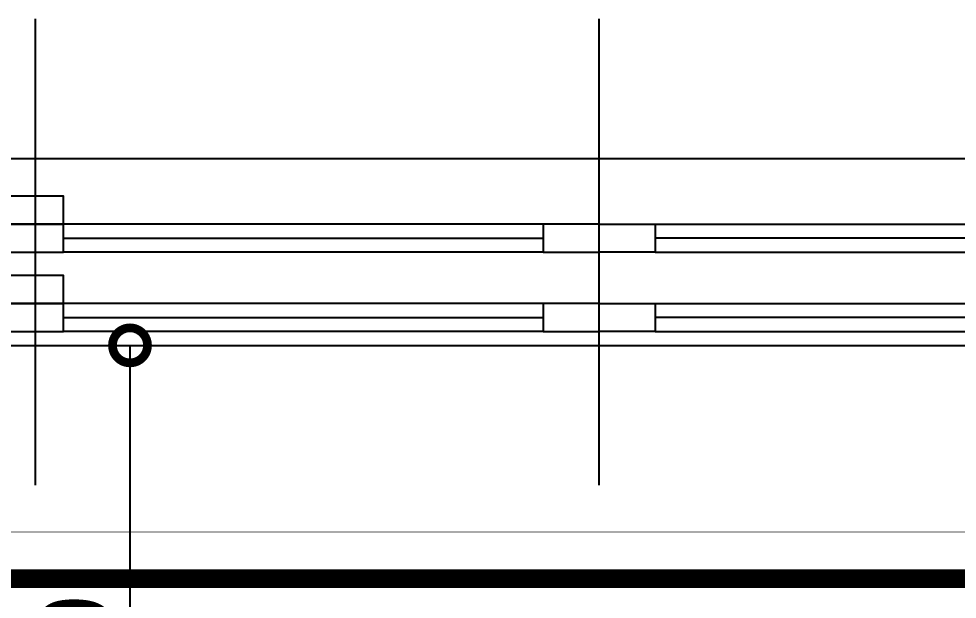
# Model space of a CAD drawing. Header units: inches. Extents: x -4181 to 116552, y 25636 to 44656.
# Drawn here: x 48543 to 49548, y 39654 to 40276 of the extents above; entities that cross this region are included whole.
import ezdxf

# ---------------------------------------------------------------- set-up
doc = ezdxf.new("R2010")
doc.units = ezdxf.units.IN
doc.header["$LTSCALE"] = 50
doc.header["$MEASUREMENT"] = 0
doc.linetypes.add('HIDDEN', pattern=[0.375, 0.25, -0.125])
for name, color, linetype in [('07-dim wal', 5, 'Continuous'), ('6fur', 6, 'Continuous'), ('CEIL-LIGHT', 7, 'Continuous'), ('도면층4', 4, 'Continuous'), ('도면층5', 5, 'Continuous')]:
    doc.layers.add(name, color=color, linetype=linetype)
doc.styles.add('스타일1', font='HY울릉도M.TTF')
doc.dimstyles.new('30', dxfattribs={"dimscale": 30, "dimtxt": 2.5, "dimasz": 2.5, "dimexe": 1.25, "dimexo": 2, "dimtad": 1, "dimdec": 0, "dimtxsty": '스타일1', "dimblk": 'DOTSMALL', "dimcen": 2.5, "dimclrd": 1, "dimclre": 1, "dimclrt": 2, "dimadec": 0, "dimazin": 0, "dimtfac": 1, "dimtix": 1, "dimtmove": 0, "dimatfit": 3, "dimldrblk": 'DOTSMALL', "dimfxl": 1.25, "dimarcsym": 0})

# ---------------------------------------------------------------- blocks, each defined once
blk = doc.blocks.new('asfsd')
at = {"layer": '도면층4'}
for p, q in [((23429.4, 40067.4), (23429.4, 40567.4)), ((24033.1, 40067.4), (24033.1, 40567.4)), ((25240.6, 40417.4), (22825.6, 40417.4)), ((23459.4, 40332.4), (23973.1, 40332.4)), ((24606.9, 40332.4), (24093.1, 40332.4)), ((23459.4, 40247.4), (23973.1, 40247.4)), ((24606.9, 40247.4), (24093.1, 40247.4)), ((22825.6, 40217.4), (25240.6, 40217.4))]:
    blk.add_line(p, q, dxfattribs=at)
for points in [[(23399.4, 40377.4), (23399.4, 40347.4), (23459.4, 40347.4), (23459.4, 40377.4)], [(23399.4, 40347.4), (23399.4, 40317.4), (23459.4, 40317.4), (23459.4, 40347.4)], [(23973.1, 40347.4), (23973.1, 40317.4), (24033.1, 40317.4), (24033.1, 40347.4)], [(24093.1, 40347.4), (24093.1, 40317.4), (24033.1, 40317.4), (24033.1, 40347.4)], [(23399.4, 40292.4), (23399.4, 40262.4), (23459.4, 40262.4), (23459.4, 40292.4)], [(23399.4, 40262.4), (23399.4, 40232.4), (23459.4, 40232.4), (23459.4, 40262.4)], [(23973.1, 40262.4), (23973.1, 40232.4), (24033.1, 40232.4), (24033.1, 40262.4)], [(24093.1, 40262.4), (24093.1, 40232.4), (24033.1, 40232.4), (24033.1, 40262.4)]]:
    blk.add_lwpolyline(points, close=True, dxfattribs=at)
at = {"layer": '도면층5'}
for p, q in [((23973.1, 40347.4), (23459.4, 40347.4)), ((24093.1, 40347.4), (24606.9, 40347.4)), ((23973.1, 40317.4), (23459.4, 40317.4)), ((24093.1, 40317.4), (24606.9, 40317.4)), ((23973.1, 40262.4), (23459.4, 40262.4)), ((24093.1, 40262.4), (24606.9, 40262.4)), ((23973.1, 40232.4), (23459.4, 40232.4)), ((24093.1, 40232.4), (24606.9, 40232.4))]:
    blk.add_line(p, q, dxfattribs=at)
blk = doc.blocks.new('cjswjdeh')
at = {"layer": '6fur'}
blk.add_blockref('asfsd', (25131.8, -291.7), dxfattribs=at)
blk = doc.blocks.new('_DOTSMALL')
at = {"color": 0, "linetype": 'ByBlock', "const_width": 0.5}
blk.add_lwpolyline([(-0.0625, 0, 1), (0.0625, 0, 1)], format="xyb", close=True, dxfattribs=at)
blk = doc.blocks.new('*D1270')
at = {"layer": '07-dim wal', "color": 1, "lineweight": -2}
for p, q in [((48651.2, 39925.7), (48699.9, 39925.7)), ((48662.4, 39226.9), (48662.4, 39925.7)), ((48602.4, 39226.9), (48624.9, 39226.9))]:
    blk.add_line(p, q, dxfattribs=at)
at = {"layer": 'Defpoints', "color": 0}
for p in [(48591.2, 39925.7), (48662.4, 39925.7), (48662.4, 39226.9)]:
    blk.add_point(p, dxfattribs=at)
at = {"layer": '07-dim wal', "color": 1, "lineweight": -2, "xscale": 75, "yscale": 75, "zscale": 75}
for p, rotation in [((48662.4, 39925.7), 90), ((48662.4, 39226.9), 270)]:
    blk.add_blockref('_DOTSMALL', p, dxfattribs=dict(at, rotation=rotation))
at = {"layer": '07-dim wal', "color": 2, "insert": (48604.6, 39576.3), "char_height": 75, "attachment_point": 5, "rotation": 90, "style": '스타일1'}
blk.add_mtext('699', dxfattribs=at)

msp = doc.modelspace()

# ---------------------------------------------------------------- linework, layer by layer
at = {"layer": 'CEIL-LIGHT', "const_width": 1}
msp.add_lwpolyline([(47957.4, 39925.7), (47957.4, 39725.7), (50967.4, 39725.7), (50967.4, 39925.7)], dxfattribs=at)
at = {"layer": 'CEIL-LIGHT', "color": 10, "linetype": 'HIDDEN', "ltscale": 10, "const_width": 20}
msp.add_lwpolyline([(47957.4, 39675.7), (50967.4, 39675.7)], dxfattribs=at)

# ---------------------------------------------------------------- block references
at = {"layer": '07-dim wal'}
msp.add_blockref('cjswjdeh', (0, 0), dxfattribs=at)

# ---------------------------------------------------------------- dimensions: what is measured, and where the dimension line sits
dim = msp.add_linear_dim(base=(48662.4, 39925.7), p1=(48662.4, 39226.9), p2=(48591.2, 39925.7), angle=90, dimstyle='30', dxfattribs=at)
dim.commit()
dim.dimension.update_dxf_attribs({"geometry": '*D1270', "text_midpoint": (48604.6, 39576.3)})

doc.saveas('drawing.dxf')
